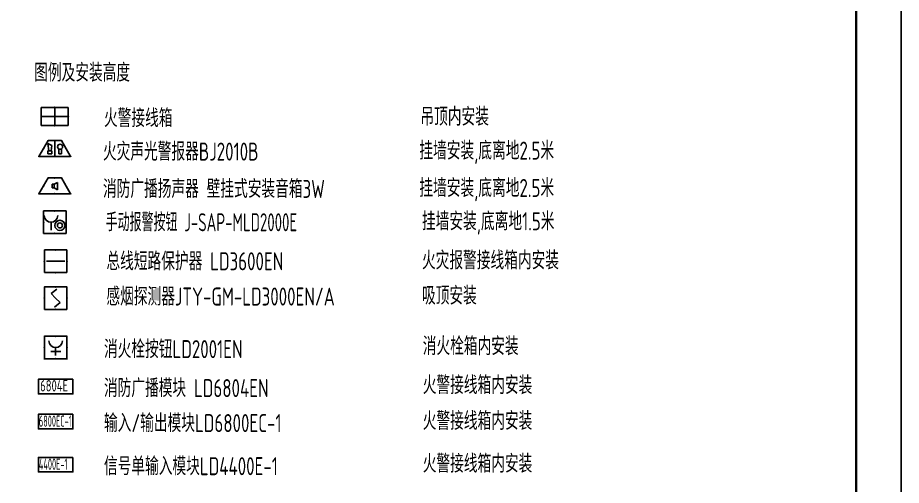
# Model space of a CAD drawing. Extents: x 6250600 to 6678662, y -692028 to -290561.
# Drawn here: x 6583825 to 6603438, y -361914 to -351541 of the extents above; entities that cross this region are included whole.
import ezdxf
from ezdxf.enums import TextEntityAlignment as Align

# ---------------------------------------------------------------- set-up
doc = ezdxf.new("R2010")
doc.units = 0
doc.header["$LTSCALE"] = 1000
doc.header["$MEASUREMENT"] = 0
doc.layers.get('0').update_dxf_attribs({"linetype": 'CONTINUOUS'})
doc.layers.add('EQUIP-消防', color=3, linetype='CONTINUOUS')
doc.layers.add('PUB_TITLE', color=4, linetype='CONTINUOUS')
doc.styles.add('sceie', font='sceie.shx', dxfattribs={"width": 0.7, "bigfont": 'sceic.shx'})
doc.styles.get("Standard").update_dxf_attribs({"font": 'GBENOR', "bigfont": 'GBCBIG'})

# ---------------------------------------------------------------- blocks, each defined once
blk = doc.blocks.new('$equip$00002656')
for p, q in [((-0.5, 1), (-0.5, 0)), ((0.5, 1), (-0.5, 1)), ((0.5, 0), (0.5, 1)), ((0, 0.5), (0, 0.15)), ((-0.5, 0), (0.5, 0)), ((-0.219, 0.331), (0.222, 0.331))]:
    blk.add_line(p, q)
at = {"const_width": 0.0667}
blk.add_lwpolyline([(-0.5, 1), (0.5, 1), (0.5, 0), (-0.5, 0), (-0.5, 1), (0.5, 1)], dxfattribs=at)
blk.add_arc((0, 0.8), 0.3, 180, 0)
for p in [(0, 1), (-0.5, 0.5), (0.5, 0.5), (0, 0)]:
    blk.add_point(p)
at = {"color": 7, "flags": 1}
for tag, height, p in [('B', 0.4, (0.762, 0.292)), ('A', 0.00002, (0, 0))]:
    blk.add_attdef(tag, text='', height=height, dxfattribs=at).set_placement(p, align=Align.MIDDLE_CENTER)
blk = doc.blocks.new('$equip$00001590')
for p, q in [((0.5, 0), (-0.5, 0)), ((-0.5, 0), (-0.5, -1)), ((0.5, -1), (0.5, 0)), ((-0.4, -0.5), (0.4, -0.5)), ((-0.5, -1), (0.5, -1))]:
    blk.add_line(p, q)
for p in [(0, 0), (-0.5, -0.5), (0.5, -0.5), (0, -1)]:
    blk.add_point(p)
blk.add_solid([(0.4, -0.5), (0.141, -0.465), (0.141, -0.535)])
at = {"flags": 9}
blk.add_attdef('A', (0, 0), '', height=0.00002, dxfattribs=at)
blk.add_attdef('B', text='', height=0.4, dxfattribs=at).set_placement((0.825, -0.677), align=Align.MIDDLE_CENTER)
blk = doc.blocks.new('$equip$00001651')
for p, q in [((0.75, 0), (-0.75, 0)), ((-0.75, 0), (-0.75, -1)), ((0, 0), (0, -1)), ((0.75, -1), (0.75, 0)), ((-0.75, -0.5), (0.75, -0.5)), ((-0.75, -1), (0.75, -1))]:
    blk.add_line(p, q)
for p in [(0, 0), (-0.75, -0.5), (0.75, -0.5), (0, -1)]:
    blk.add_point(p)
at = {"flags": 9}
blk.add_attdef('A', (0, 0), '', height=0.00002, dxfattribs=at)
blk.add_attdef('B', text='', height=0.4, dxfattribs=at).set_placement((1.134, -0.7), align=Align.MIDDLE_CENTER)
blk = doc.blocks.new('$equip$00001630')
for p, q in [((-0.5, 0), (-0.5, -1)), ((0.5, 0), (-0.5, 0)), ((0.5, -1), (0.5, 0)), ((-0.169, -0.5), (-0.169, -0.85)), ((-0.5, -1), (0.5, -1))]:
    blk.add_line(p, q)
for radius in [0.226, 0.113]:
    blk.add_circle((0.227, -0.64), radius)
blk.add_arc((-0.169, -0.2), 0.3, 180, 0)
for p in [(0, 0), (-0.5, -0.5), (0.5, -0.5), (0, -1)]:
    blk.add_point(p)
at = {"flags": 9}
blk.add_attdef('A', (0, 0), '', height=0.00002, dxfattribs=at)
blk.add_attdef('B', text='', height=0.4, dxfattribs=at).set_placement((0.884, -0.7), align=Align.MIDDLE_CENTER)
blk = doc.blocks.new('$Equip$00002649')
for p, q in [((-0.5, 0.5), (-0.5, -0.5)), ((0.5, 0.5), (-0.5, 0.5)), ((-0.2, 0.2), (0.05, 0.4)), ((0.5, -0.5), (0.5, 0.5)), ((0, 0), (-0.2, 0.2)), ((0, 0), (0.2, -0.2)), ((0.2, -0.2), (-0.05, -0.4)), ((-0.5, -0.5), (0.5, -0.5))]:
    blk.add_line(p, q)
at = {"const_width": 0.04}
blk.add_lwpolyline([(-0.5, 0.5), (0.5, 0.5), (0.5, -0.5), (-0.5, -0.5), (-0.5, 0.5), (0.5, 0.5)], dxfattribs=at)
for p in [(0, 0.5), (-0.5, 0), (0.5, 0), (0, -0.5)]:
    blk.add_point(p)
at = {"color": 7, "flags": 1}
for tag, height, p in [('A', 0.00002, (0, 0)), ('B', 0.4, (0.762, -0.208))]:
    blk.add_attdef(tag, text='', height=height, dxfattribs=at).set_placement(p, align=Align.MIDDLE_CENTER)
blk = doc.blocks.new('$equip$00002679')
for p, q in [((-0.3, 0.699), (-0.703, 0)), ((-0.264, 0.249), (-0.304, 0.569)), ((-0.304, 0.569), (-0.128, 0.489)), ((0.3, 0.699), (-0.3, 0.699)), ((0.3, 0.699), (-0.3, 0.699)), ((-0.128, 0.489), (-0.168, 0.249)), ((0, 0.699), (0, 0)), ((0.703, 0), (0.3, 0.699)), ((-0.703, 0), (0.703, 0)), ((-0.304, 0.249), (-0.304, 0.113)), ((-0.128, 0.249), (-0.304, 0.249)), ((-0.304, 0.113), (-0.128, 0.113)), ((-0.128, 0.113), (-0.128, 0.249)), ((0.174, 0.11), (0.174, 0.338)), ((0.294, 0.11), (0.174, 0.11)), ((0.294, 0.338), (0.294, 0.11))]:
    blk.add_line(p, q)
at = {"const_width": 0.0667}
for points in [[(-0.299, 0.699), (0.301, 0.699), (0.703, 0), (-0.702, 0), (-0.299, 0.699), (0.301, 0.699)], [(-0.3, 0.699), (0.3, 0.699), (0.703, 0), (-0.703, 0), (-0.3, 0.699), (0.3, 0.699)]]:
    blk.add_lwpolyline(points, dxfattribs=at)
blk.add_circle((0.234, 0.43), 0.111)
for p in [(0, 0.699), (-0.501, 0.349), (0, 0), (0.502, 0.349)]:
    blk.add_point(p)
at = {"color": 7, "flags": 1}
for tag, height, p in [('B', 0.4, (0.961, 0.299)), ('A', 0.00002, (0, 0))]:
    blk.add_attdef(tag, text='', height=height, dxfattribs=at).set_placement(p, align=Align.MIDDLE_CENTER)
blk = doc.blocks.new('$equip$00002677')
for p, q in [((-0.3, 0.699), (-0.703, 0)), ((0.3, 0.699), (-0.3, 0.699)), ((-0.117, 0.421), (-0.117, 0.26)), ((-0.117, 0.421), (-0.036, 0.421)), ((-0.036, 0.421), (0.118, 0.503)), ((-0.036, 0.421), (-0.036, 0.26)), ((0.118, 0.503), (0.118, 0.173)), ((0.703, 0), (0.3, 0.699)), ((-0.703, 0), (0.703, 0)), ((-0.036, 0.26), (-0.117, 0.26)), ((0.118, 0.173), (-0.036, 0.26))]:
    blk.add_line(p, q)
at = {"const_width": 0.0667}
blk.add_lwpolyline([(-0.3, 0.699), (0.3, 0.699), (0.703, 0), (-0.703, 0), (-0.3, 0.699), (0.3, 0.699)], dxfattribs=at)
blk.add_lwpolyline([(-0.3, 0.699), (0.3, 0.699), (0.703, 0), (-0.703, 0), (-0.3, 0.699), (0.3, 0.699)], dxfattribs=at)
for p in [(0, 0.699), (-0.501, 0.349), (0, 0), (0.502, 0.349)]:
    blk.add_point(p)
at = {"color": 7, "flags": 1}
for tag, height, p in [('B', 0.4, (0.961, 0.299)), ('A', 0.00002, (0, 0))]:
    blk.add_attdef(tag, text='', height=height, dxfattribs=at).set_placement(p, align=Align.MIDDLE_CENTER)

msp = doc.modelspace()

# ---------------------------------------------------------------- linework, layer by layer
at = {"layer": 'EQUIP-消防'}
for points in [[(6585050, -359562.2), (6584286.6, -359562.2), (6584286.6, -359885.7), (6585050, -359885.7)], [(6585050, -360337.9), (6584286.6, -360337.9), (6584286.6, -360661.4), (6585050, -360661.4)], [(6585050, -361294), (6584286.6, -361294), (6584286.6, -361617.5), (6585050, -361617.5)]]:
    msp.add_lwpolyline(points, close=True, dxfattribs=at)
at = {"layer": 'PUB_TITLE', "linetype": 'Continuous'}
msp.add_lwpolyline([(6544037.7, -372378.7), (6603437.7, -372378.7), (6603437.7, -330378.7), (6544037.7, -330378.7)], close=True, dxfattribs=at)
at = {"layer": 'PUB_TITLE', "const_width": 50}
msp.add_lwpolyline([(6546537.7, -371378.7), (6602437.7, -371378.7), (6602437.7, -331378.7), (6546537.7, -331378.7)], close=True, dxfattribs=at)

# ---------------------------------------------------------------- block references
at = {"layer": 'EQUIP-消防'}
for name, p, xscale, yscale, zscale in [('$equip$00001651', (6584649.4, -353532.2), 400, 400, 400), ('$equip$00002679', (6584649.4, -354617.3), 500, 500, 500), ('$equip$00002677', (6584649.4, -355445.7), 500, 500, 500), ('$equip$00001630', (6584649.6, -355827.3), 500, 500, 500), ('$equip$00001590', (6584668.3, -356693.5), 500, 500, 500), ('$Equip$00002649', (6584668.3, -357761), 500, 500, 500), ('$equip$00002656', (6584668.3, -359108), 500, 500, 500)]:
    msp.add_blockref(name, p, dxfattribs=dict(at, xscale=xscale, yscale=yscale, zscale=zscale))

# ---------------------------------------------------------------- texts
at = {"style": 'sceie'}
for s, width, p in [(' 图例及安装高度', 0.8, (6584018.4, -352959.6)), ('火警接线箱', 0.8, (6585740.9, -353968.4)), ('吊顶内安装', 0.8, (6592763.8, -353936.7)), ('火灾声光警报器BJ2010B', 0.8, (6585717.9, -354710.9)), ('挂墙安装,底离地2.5米', 0.8, (6592740.8, -354690.4)), ('消防广播扬声器 壁挂式安装音箱3W', 0.8, (6585717.9, -355539.3)), ('挂墙安装,底离地2.5米', 0.8, (6592740.8, -355518.8)), ('手动报警按钮 J-SAP-MLD2000E', 0.7, (6585776.1, -356278.4)), ('挂墙安装,底离地1.5米', 0.8, (6592799, -356257.9)), ('总线短路保护器 LD3600EN', 0.8, (6585794.9, -357144.6)), ('火灾报警接线箱内安装', 0.8, (6592799, -357124.1)), ('感烟探测器JTY-GM-LD3000EN/A', 0.8, (6585794.9, -357926.3)), ('吸顶安装', 0.8, (6592799, -357905.8)), ('消火栓按钮LD2001EN', 0.8, (6585740.1, -359093.1)), ('消火栓箱内安装', 0.8, (6592815.4, -359026.1)), ('火警接线箱内安装', 0.8, (6592815.4, -359890.7)), ('消防广播模块 LD6804EN', 0.8, (6585740.1, -359957.8)), ('火警接线箱内安装', 0.8, (6592815.4, -360684.2)), ('输入/输出模块LD6800EC-1', 0.8, (6585740.1, -360733.5)), ('信号单输入模块LD4400E-1', 0.8, (6585740.1, -361689.6)), ('火警接线箱内安装', 0.8, (6592815.4, -361632.5))]:
    msp.add_text(s, height=400, dxfattribs=dict(at, width=width)).set_placement(p)
at = {"layer": 'EQUIP-消防', "style": 'sceie'}
for s, width, p in [('6804E', 0.8, (6584324.5, -359830.1)), ('6800EC-1', 0.5, (6584295.9, -360614.4)), ('4400E-1', 0.5, (6584295.9, -361570.6))]:
    msp.add_text(s, height=250, dxfattribs=dict(at, width=width)).set_placement(p)

doc.saveas('drawing.dxf')
